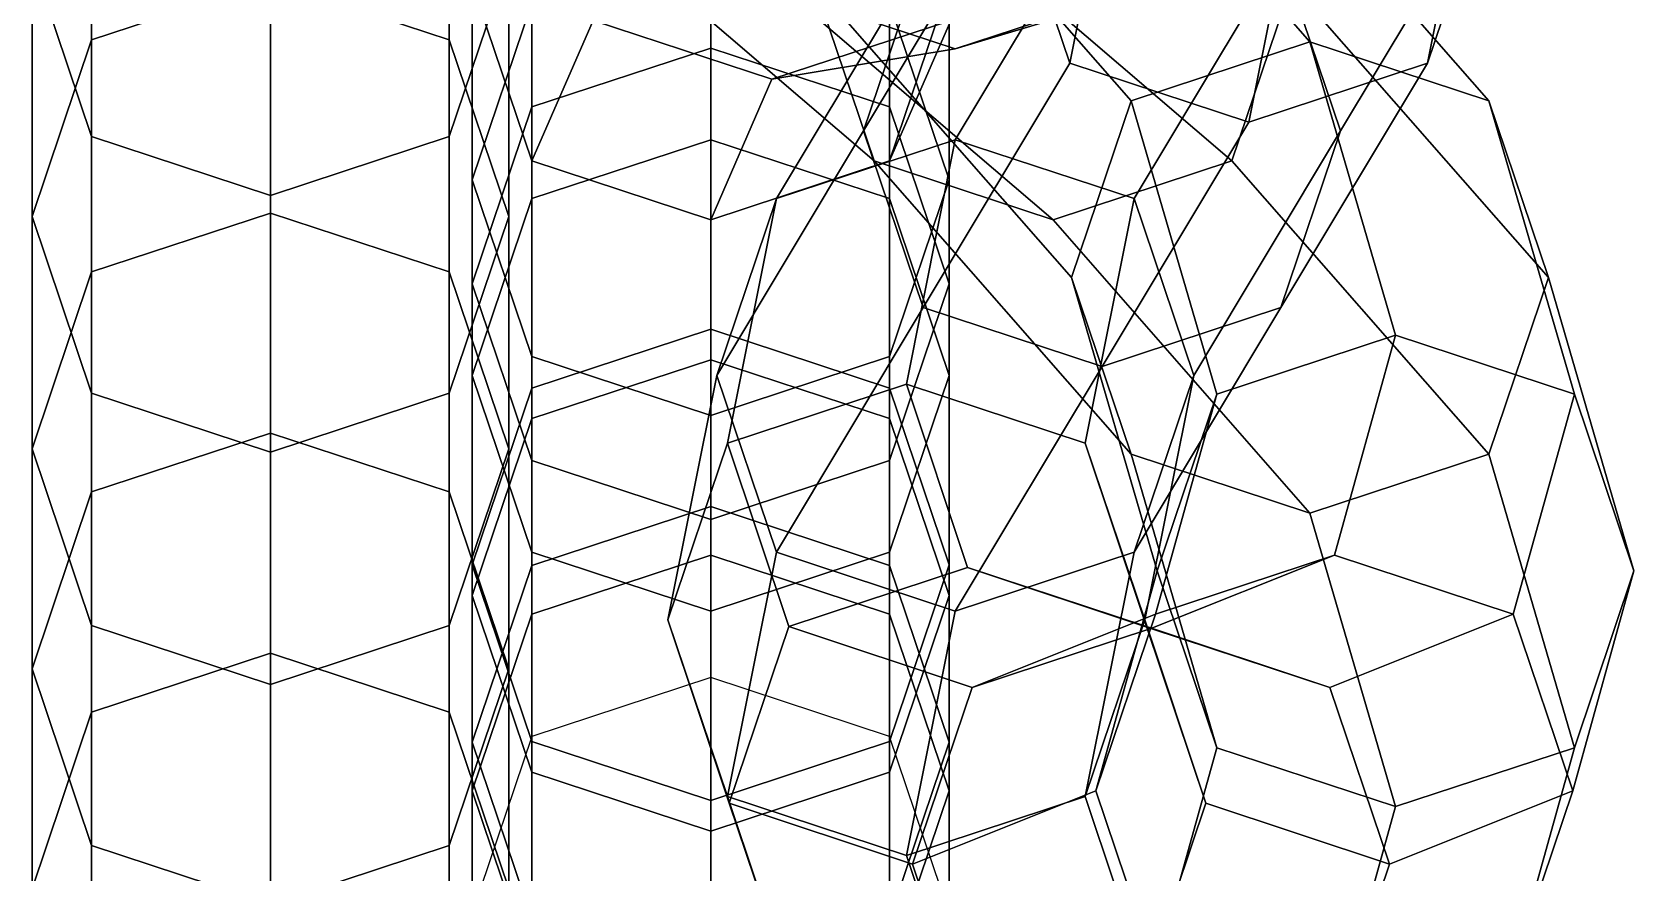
# Model space of a CAD drawing. Extents: x -10441 to 5934, y -24771 to 6860.
# Drawn here: x -10441 to 5934, y -14139 to -5539 of the extents above; entities that cross this region are included whole.
import ezdxf

# ---------------------------------------------------------------- set-up
doc = ezdxf.new("R2010")
doc.units = 0

msp = doc.modelspace()

# ---------------------------------------------------------------- linework, layer by layer
for points in [[(168.081543, -5857.40332, -74875), (-441.292969, -4050, -74875), (58.707031, -1550, -70500), (668.081543, -3357.40332, -70500)], [(168.081543, -5857.40332, 66375), (668.081543, -3357.40332, 62000), (58.707031, -1550, 62000), (-441.292969, -4050, 66375)], [(3824.328613, -5857.40332, -74875), (4324.328613, -3357.40332, -70500), (4933.703125, -1550, -70500), (4433.703125, -4050, -74875)], [(3824.328613, -5857.40332, 66375), (4433.703125, -4050, 66375), (4933.703125, -1550, 62000), (4324.328613, -3357.40332, 62000)], [(-1941.292969, -6550, -79000), (-1331.918457, -4742.59668, -79000), (168.081543, -2242.59668, -74875), (-441.292969, -4050, -74875)], [(-1941.292969, -6550, 70500), (-441.292969, -4050, 66375), (168.081543, -2242.59668, 66375), (-1331.918457, -4742.59668, 70500)], [(2933.703125, -6550, -79000), (4433.703125, -4050, -74875), (3824.328613, -2242.59668, -74875), (2324.328613, -4742.59668, -79000)], [(2933.703125, -6550, 70500), (2324.328613, -4742.59668, 70500), (3824.328613, -2242.59668, 66375), (4433.703125, -4050, 66375)], [(-9831.917969, -5617.59668, -301800), (-8003.794922, -5015.128906, -301800), (-8003.794922, -2390.128906, -297050), (-9831.917969, -2992.59668, -297050)], [(-6175.671387, -5617.59668, -301800), (-6175.671387, -2992.59668, -297050), (-8003.794922, -2390.128906, -297050), (-8003.794922, -5015.128906, -301800)], [(-9831.917969, -6607.40332, -297050), (-10441.292969, -4800, -297050), (-10441.292969, -2737.5, -292175), (-9831.917969, -4544.90332, -292175)], [(-6175.671387, -6607.40332, -297050), (-6175.671387, -4544.90332, -292175), (-5566.296875, -2737.5, -292175), (-5566.296875, -4800, -297050)], [(-3503.794922, -5702.628906, -163812.5), (-3503.794922, -2640.128906, -158500), (-5331.918457, -3242.59668, -158500), (-5331.918457, -6305.09668, -163812.5)], [(-3503.794922, -5702.628906, 155312.5), (-5331.918457, -6305.09668, 155312.5), (-5331.918457, -3242.59668, 150000), (-3503.794922, -2640.128906, 150000)], [(-3503.794922, -5702.628906, -163812.5), (-1675.671387, -6305.09668, -163812.5), (-1675.671387, -3242.59668, -158500), (-3503.794922, -2640.128906, -158500)], [(-3503.794922, -5702.628906, 155312.5), (-3503.794922, -2640.128906, 150000), (-1675.671387, -3242.59668, 150000), (-1675.671387, -6305.09668, 155312.5)], [(793.081543, -6242.59668, -116000), (-1831.918457, -3242.59668, -122000), (-3.794922, -2640.128906, -122000), (2621.205078, -5640.128906, -116000)], [(793.081543, -6242.59668, 107500), (2621.205078, -5640.128906, 107500), (-3.794922, -2640.128906, 113500), (-1831.918457, -3242.59668, 113500)], [(2621.205078, -5640.128906, -116000), (-3.794922, -2640.128906, -122000), (1824.328613, -3242.59668, -122000), (4449.328613, -6242.59668, -116000)], [(2621.205078, -5640.128906, 107500), (4449.328613, -6242.59668, 107500), (1824.328613, -3242.59668, 113500), (-3.794922, -2640.128906, 113500)], [(-5331.918457, -6857.40332, -158500), (-5941.292969, -5050, -158500), (-5941.292969, -2800, -152875), (-5331.918457, -4607.40332, -152875)], [(-5331.918457, -6857.40332, 150000), (-5331.918457, -4607.40332, 144375), (-5941.292969, -2800, 144375), (-5941.292969, -5050, 150000)], [(-1831.918457, -6857.40332, -122000), (-4456.918457, -4607.40332, -128125), (-5066.292969, -2800, -128125), (-2441.292969, -5050, -122000)], [(-1831.918457, -6857.40332, 113500), (-2441.292969, -5050, 113500), (-5066.292969, -2800, 119625), (-4456.918457, -4607.40332, 119625)], [(-1675.671387, -6857.40332, -158500), (-1675.671387, -4607.40332, -152875), (-1066.296875, -2800, -152875), (-1066.296875, -5050, -158500)], [(-1675.671387, -6857.40332, 150000), (-1066.296875, -5050, 150000), (-1066.296875, -2800, 144375), (-1675.671387, -4607.40332, 144375)], [(1824.328613, -6857.40332, -122000), (2433.703125, -5050, -122000), (-191.296875, -2800, -128125), (-800.671387, -4607.40332, -128125)], [(1824.328613, -6857.40332, 113500), (-800.671387, -4607.40332, 119625), (-191.296875, -2800, 119625), (2433.703125, -5050, 113500)], [(-10441.292969, -7425, -301800), (-9831.917969, -5617.59668, -301800), (-9831.917969, -2992.59668, -297050), (-10441.292969, -4800, -297050)], [(-5566.296875, -7425, -301800), (-5566.296875, -4800, -297050), (-6175.671387, -2992.59668, -297050), (-6175.671387, -5617.59668, -301800)], [(-5941.292969, -8112.5, -163812.5), (-5331.918457, -6305.09668, -163812.5), (-5331.918457, -3242.59668, -158500), (-5941.292969, -5050, -158500)], [(-5941.292969, -7050, -192625), (-5941.292969, -5050, -198250), (-5331.918457, -3242.59668, -198250), (-5331.918457, -5242.59668, -192625)], [(-5941.292969, -8112.5, 155312.5), (-5941.292969, -5050, 150000), (-5331.918457, -3242.59668, 150000), (-5331.918457, -6305.09668, 155312.5)], [(183.707031, -8050, -116000), (-2441.292969, -5050, -122000), (-1831.918457, -3242.59668, -122000), (793.081543, -6242.59668, -116000)], [(183.707031, -8050, 107500), (793.081543, -6242.59668, 107500), (-1831.918457, -3242.59668, 113500), (-2441.292969, -5050, 113500)], [(-1066.296875, -8112.5, -163812.5), (-1066.296875, -5050, -158500), (-1675.671387, -3242.59668, -158500), (-1675.671387, -6305.09668, -163812.5)], [(-1066.296875, -7050, -192625), (-1675.671387, -5242.59668, -192625), (-1675.671387, -3242.59668, -198250), (-1066.296875, -5050, -198250)], [(-1066.296875, -8112.5, 155312.5), (-1675.671387, -6305.09668, 155312.5), (-1675.671387, -3242.59668, 150000), (-1066.296875, -5050, 150000)], [(5058.703125, -8050, -116000), (4449.328613, -6242.59668, -116000), (1824.328613, -3242.59668, -122000), (2433.703125, -5050, -122000)], [(5058.703125, -8050, 107500), (2433.703125, -5050, 113500), (1824.328613, -3242.59668, 113500), (4449.328613, -6242.59668, 107500)], [(1996.205078, -6459.871094, -74875), (168.081543, -5857.40332, -74875), (668.081543, -3357.40332, -70500), (2496.205078, -3959.871094, -70500)], [(168.081543, -5857.40332, 66375), (1996.205078, -6459.871094, 66375), (2496.205078, -3959.871094, 62000), (668.081543, -3357.40332, 62000)], [(1996.205078, -6459.871094, -74875), (2496.205078, -3959.871094, -70500), (4324.328613, -3357.40332, -70500), (3824.328613, -5857.40332, -74875)], [(3824.328613, -5857.40332, 66375), (4324.328613, -3357.40332, 62000), (2496.205078, -3959.871094, 62000), (1996.205078, -6459.871094, 66375)], [(-5331.918457, -6857.40332, -198250), (-4706.918457, -5419.90332, -204125), (-5316.292969, -3612.5, -204125), (-5941.292969, -5050, -198250)], [(-1675.671387, -6857.40332, -198250), (-1066.296875, -5050, -198250), (-441.296875, -3612.5, -204125), (-1050.671387, -5419.90332, -204125)], [(-1331.918457, -8357.40332, -79000), (-1941.292969, -6550, -79000), (-441.292969, -4050, -74875), (168.081543, -5857.40332, -74875)], [(-1331.918457, -8357.40332, 70500), (168.081543, -5857.40332, 66375), (-441.292969, -4050, 66375), (-1941.292969, -6550, 70500)], [(2324.328613, -8357.40332, -79000), (3824.328613, -5857.40332, -74875), (4433.703125, -4050, -74875), (2933.703125, -6550, -79000)], [(2324.328613, -8357.40332, 70500), (2933.703125, -6550, 70500), (4433.703125, -4050, 66375), (3824.328613, -5857.40332, 66375)], [(-1003.794922, -6640.128906, -83000), (496.205078, -4140.128906, -79000), (-1331.918457, -4742.59668, -79000), (-2831.918457, -7242.59668, -83000)], [(-1003.794922, -6640.128906, 74500), (-2831.918457, -7242.59668, 74500), (-1331.918457, -4742.59668, 70500), (496.205078, -4140.128906, 70500)], [(824.328613, -7242.59668, -83000), (2324.328613, -4742.59668, -79000), (496.205078, -4140.128906, -79000), (-1003.794922, -6640.128906, -83000)], [(824.328613, -7242.59668, 74500), (-1003.794922, -6640.128906, 74500), (496.205078, -4140.128906, 70500), (2324.328613, -4742.59668, 70500)], [(-8003.794922, -7209.871094, -297050), (-9831.917969, -6607.40332, -297050), (-9831.917969, -4544.90332, -292175), (-8003.794922, -5147.371094, -292175)], [(-8003.794922, -7209.871094, -297050), (-8003.794922, -5147.371094, -292175), (-6175.671387, -4544.90332, -292175), (-6175.671387, -6607.40332, -297050)], [(-3503.794922, -7459.871094, -158500), (-5331.918457, -6857.40332, -158500), (-5331.918457, -4607.40332, -152875), (-3503.794922, -5209.871094, -152875)], [(-3503.794922, -7459.871094, 150000), (-3503.794922, -5209.871094, 144375), (-5331.918457, -4607.40332, 144375), (-5331.918457, -6857.40332, 150000)], [(-5331.918457, -7242.59668, -187250), (-5331.918457, -5242.59668, -192625), (-3503.794922, -4640.128906, -192625), (-3503.794922, -6640.128906, -187250)], [(-3.794922, -7459.871094, -122000), (-2628.794922, -5209.871094, -128125), (-4456.918457, -4607.40332, -128125), (-1831.918457, -6857.40332, -122000)], [(-3.794922, -7459.871094, 113500), (-1831.918457, -6857.40332, 113500), (-4456.918457, -4607.40332, 119625), (-2628.794922, -5209.871094, 119625)], [(-3503.794922, -7459.871094, -158500), (-3503.794922, -5209.871094, -152875), (-1675.671387, -4607.40332, -152875), (-1675.671387, -6857.40332, -158500)], [(-3503.794922, -7459.871094, 150000), (-1675.671387, -6857.40332, 150000), (-1675.671387, -4607.40332, 144375), (-3503.794922, -5209.871094, 144375)], [(-1675.671387, -7242.59668, -187250), (-3503.794922, -6640.128906, -187250), (-3503.794922, -4640.128906, -192625), (-1675.671387, -5242.59668, -192625)], [(-3441.292969, -9050, -83000), (-2831.918457, -7242.59668, -83000), (-1331.918457, -4742.59668, -79000), (-1941.292969, -6550, -79000)], [(-3441.292969, -9050, 74500), (-1941.292969, -6550, 70500), (-1331.918457, -4742.59668, 70500), (-2831.918457, -7242.59668, 74500)], [(-1581.918457, -4732.40332, -216250), (-2831.918457, -5107.40332, -210250), (-1003.794922, -5709.871094, -210250), (246.205078, -5334.871094, -216250)], [(-3.794922, -7459.871094, -122000), (1824.328613, -6857.40332, -122000), (-800.671387, -4607.40332, -128125), (-2628.794922, -5209.871094, -128125)], [(-3.794922, -7459.871094, 113500), (-2628.794922, -5209.871094, 119625), (-800.671387, -4607.40332, 119625), (1824.328613, -6857.40332, 113500)], [(2074.328613, -4732.40332, -216250), (246.205078, -5334.871094, -216250), (-1003.794922, -5709.871094, -210250), (824.328613, -5107.40332, -210250)], [(1433.703125, -9050, -83000), (2933.703125, -6550, -79000), (2324.328613, -4742.59668, -79000), (824.328613, -7242.59668, -83000)], [(1433.703125, -9050, 74500), (824.328613, -7242.59668, 74500), (2324.328613, -4742.59668, 70500), (2933.703125, -6550, 70500)], [(-9831.917969, -9232.40332, -301800), (-10441.292969, -7425, -301800), (-10441.292969, -4800, -297050), (-9831.917969, -6607.40332, -297050)], [(-6175.671387, -9232.40332, -301800), (-6175.671387, -6607.40332, -297050), (-5566.296875, -4800, -297050), (-5566.296875, -7425, -301800)], [(-9831.917969, -7992.59668, -306550), (-8003.794922, -7390.128906, -306550), (-8003.794922, -5015.128906, -301800), (-9831.917969, -5617.59668, -301800)], [(-6175.671387, -7992.59668, -306550), (-6175.671387, -5617.59668, -301800), (-8003.794922, -5015.128906, -301800), (-8003.794922, -7390.128906, -306550)], [(-5331.918457, -9919.90332, -163812.5), (-5941.292969, -8112.5, -163812.5), (-5941.292969, -5050, -158500), (-5331.918457, -6857.40332, -158500)], [(-5331.918457, -8857.40332, -192625), (-5331.918457, -6857.40332, -198250), (-5941.292969, -5050, -198250), (-5941.292969, -7050, -192625)], [(-5331.918457, -9919.90332, 155312.5), (-5331.918457, -6857.40332, 150000), (-5941.292969, -5050, 150000), (-5941.292969, -8112.5, 155312.5)], [(793.081543, -9857.40332, -116000), (-1831.918457, -6857.40332, -122000), (-2441.292969, -5050, -122000), (183.707031, -8050, -116000)], [(793.081543, -9857.40332, 107500), (183.707031, -8050, 107500), (-2441.292969, -5050, 113500), (-1831.918457, -6857.40332, 113500)], [(-1675.671387, -9919.90332, -163812.5), (-1675.671387, -6857.40332, -158500), (-1066.296875, -5050, -158500), (-1066.296875, -8112.5, -163812.5)], [(-1675.671387, -8857.40332, -192625), (-1066.296875, -7050, -192625), (-1066.296875, -5050, -198250), (-1675.671387, -6857.40332, -198250)], [(-1675.671387, -9919.90332, 155312.5), (-1066.296875, -8112.5, 155312.5), (-1066.296875, -5050, 150000), (-1675.671387, -6857.40332, 150000)], [(4449.328613, -9857.40332, -116000), (5058.703125, -8050, -116000), (2433.703125, -5050, -122000), (1824.328613, -6857.40332, -122000)], [(4449.328613, -9857.40332, 107500), (1824.328613, -6857.40332, 113500), (2433.703125, -5050, 113500), (5058.703125, -8050, 107500)], [(-2878.794922, -6022.371094, -204125), (-1003.794922, -5709.871094, -210250), (-2831.918457, -5107.40332, -210250), (-4706.918457, -5419.90332, -204125)], [(-2878.794922, -6022.371094, -204125), (-1050.671387, -5419.90332, -204125), (824.328613, -5107.40332, -210250), (-1003.794922, -5709.871094, -210250)], [(-5941.292969, -9050, -187250), (-5941.292969, -7050, -192625), (-5331.918457, -5242.59668, -192625), (-5331.918457, -7242.59668, -187250)], [(-1066.296875, -9050, -187250), (-1675.671387, -7242.59668, -187250), (-1675.671387, -5242.59668, -192625), (-1066.296875, -7050, -192625)], [(-3503.794922, -7459.871094, -198250), (-2878.794922, -6022.371094, -204125), (-4706.918457, -5419.90332, -204125), (-5331.918457, -6857.40332, -198250)], [(-3503.794922, -7459.871094, -198250), (-1675.671387, -6857.40332, -198250), (-1050.671387, -5419.90332, -204125), (-2878.794922, -6022.371094, -204125)], [(-10441.292969, -9800, -306550), (-9831.917969, -7992.59668, -306550), (-9831.917969, -5617.59668, -301800), (-10441.292969, -7425, -301800)], [(-5566.296875, -9800, -306550), (-5566.296875, -7425, -301800), (-6175.671387, -5617.59668, -301800), (-6175.671387, -7992.59668, -306550)], [(-5331.918457, -9492.59668, -168750), (-3503.794922, -8890.128906, -168750), (-3503.794922, -5702.628906, -163812.5), (-5331.918457, -6305.09668, -163812.5)], [(-5331.918457, -9492.59668, 160250), (-5331.918457, -6305.09668, 155312.5), (-3503.794922, -5702.628906, 155312.5), (-3503.794922, -8890.128906, 160250)], [(-1675.671387, -9492.59668, -168750), (-1675.671387, -6305.09668, -163812.5), (-3503.794922, -5702.628906, -163812.5), (-3503.794922, -8890.128906, -168750)], [(-1675.671387, -9492.59668, 160250), (-3503.794922, -8890.128906, 160250), (-3503.794922, -5702.628906, 155312.5), (-1675.671387, -6305.09668, 155312.5)], [(1668.081543, -9242.59668, -110000), (793.081543, -6242.59668, -116000), (2621.205078, -5640.128906, -116000), (3496.205078, -8640.128906, -110000)], [(1668.081543, -9242.59668, 101500), (3496.205078, -8640.128906, 101500), (2621.205078, -5640.128906, 107500), (793.081543, -6242.59668, 107500)], [(5324.328613, -9242.59668, -110000), (3496.205078, -8640.128906, -110000), (2621.205078, -5640.128906, -116000), (4449.328613, -6242.59668, -116000)], [(5324.328613, -9242.59668, 101500), (4449.328613, -6242.59668, 107500), (2621.205078, -5640.128906, 107500), (3496.205078, -8640.128906, 101500)], [(496.205078, -8959.871094, -79000), (-1331.918457, -8357.40332, -79000), (168.081543, -5857.40332, -74875), (1996.205078, -6459.871094, -74875)], [(496.205078, -8959.871094, 70500), (1996.205078, -6459.871094, 66375), (168.081543, -5857.40332, 66375), (-1331.918457, -8357.40332, 70500)], [(496.205078, -8959.871094, -79000), (1996.205078, -6459.871094, -74875), (3824.328613, -5857.40332, -74875), (2324.328613, -8357.40332, -79000)], [(496.205078, -8959.871094, 70500), (2324.328613, -8357.40332, 70500), (3824.328613, -5857.40332, 66375), (1996.205078, -6459.871094, 66375)], [(-5941.292969, -11300, -168750), (-5331.918457, -9492.59668, -168750), (-5331.918457, -6305.09668, -163812.5), (-5941.292969, -8112.5, -163812.5)], [(-5941.292969, -11300, 160250), (-5941.292969, -8112.5, 155312.5), (-5331.918457, -6305.09668, 155312.5), (-5331.918457, -9492.59668, 160250)], [(-1066.296875, -11300, -168750), (-1066.296875, -8112.5, -163812.5), (-1675.671387, -6305.09668, -163812.5), (-1675.671387, -9492.59668, -168750)], [(-1066.296875, -11300, 160250), (-1675.671387, -9492.59668, 160250), (-1675.671387, -6305.09668, 155312.5), (-1066.296875, -8112.5, 155312.5)], [(1058.707031, -11050, -110000), (183.707031, -8050, -116000), (793.081543, -6242.59668, -116000), (1668.081543, -9242.59668, -110000)], [(1058.707031, -11050, 101500), (1668.081543, -9242.59668, 101500), (793.081543, -6242.59668, 107500), (183.707031, -8050, 107500)], [(5933.703125, -11050, -110000), (5324.328613, -9242.59668, -110000), (4449.328613, -6242.59668, -116000), (5058.703125, -8050, -116000)], [(5933.703125, -11050, 101500), (5058.703125, -8050, 107500), (4449.328613, -6242.59668, 107500), (5324.328613, -9242.59668, 101500)], [(-9831.917969, -9232.40332, -301800), (-9831.917969, -6607.40332, -297050), (-8003.794922, -7209.871094, -297050), (-8003.794922, -9834.871094, -301800)], [(-6175.671387, -9232.40332, -301800), (-8003.794922, -9834.871094, -301800), (-8003.794922, -7209.871094, -297050), (-6175.671387, -6607.40332, -297050)], [(-5331.918457, -9180.09668, -182250), (-5331.918457, -7242.59668, -187250), (-3503.794922, -6640.128906, -187250), (-3503.794922, -8577.628906, -182250)], [(-1675.671387, -9180.09668, -182250), (-3503.794922, -8577.628906, -182250), (-3503.794922, -6640.128906, -187250), (-1675.671387, -7242.59668, -187250)], [(-2831.918457, -10857.40332, -83000), (-3441.292969, -9050, -83000), (-1941.292969, -6550, -79000), (-1331.918457, -8357.40332, -79000)], [(-2831.918457, -10857.40332, 74500), (-1331.918457, -8357.40332, 70500), (-1941.292969, -6550, 70500), (-3441.292969, -9050, 74500)], [(-3331.918457, -9742.59668, -87000), (-1503.794922, -9140.128906, -87000), (-1003.794922, -6640.128906, -83000), (-2831.918457, -7242.59668, -83000)], [(-3331.918457, -9742.59668, 78500), (-2831.918457, -7242.59668, 74500), (-1003.794922, -6640.128906, 74500), (-1503.794922, -9140.128906, 78500)], [(324.328613, -9742.59668, -87000), (824.328613, -7242.59668, -83000), (-1003.794922, -6640.128906, -83000), (-1503.794922, -9140.128906, -87000)], [(324.328613, -9742.59668, 78500), (-1503.794922, -9140.128906, 78500), (-1003.794922, -6640.128906, 74500), (824.328613, -7242.59668, 74500)], [(824.328613, -10857.40332, -83000), (2324.328613, -8357.40332, -79000), (2933.703125, -6550, -79000), (1433.703125, -9050, -83000)], [(824.328613, -10857.40332, 74500), (1433.703125, -9050, 74500), (2933.703125, -6550, 70500), (2324.328613, -8357.40332, 70500)], [(-3503.794922, -10522.371094, -163812.5), (-5331.918457, -9919.90332, -163812.5), (-5331.918457, -6857.40332, -158500), (-3503.794922, -7459.871094, -158500)], [(-5331.918457, -8857.40332, -192625), (-3503.794922, -9459.871094, -192625), (-3503.794922, -7459.871094, -198250), (-5331.918457, -6857.40332, -198250)], [(-3503.794922, -10522.371094, 155312.5), (-3503.794922, -7459.871094, 150000), (-5331.918457, -6857.40332, 150000), (-5331.918457, -9919.90332, 155312.5)], [(-3503.794922, -10522.371094, -163812.5), (-3503.794922, -7459.871094, -158500), (-1675.671387, -6857.40332, -158500), (-1675.671387, -9919.90332, -163812.5)], [(-1675.671387, -8857.40332, -192625), (-1675.671387, -6857.40332, -198250), (-3503.794922, -7459.871094, -198250), (-3503.794922, -9459.871094, -192625)], [(-3503.794922, -10522.371094, 155312.5), (-1675.671387, -9919.90332, 155312.5), (-1675.671387, -6857.40332, 150000), (-3503.794922, -7459.871094, 150000)], [(793.081543, -9857.40332, -116000), (2621.205078, -10459.871094, -116000), (-3.794922, -7459.871094, -122000), (-1831.918457, -6857.40332, -122000)], [(793.081543, -9857.40332, 107500), (-1831.918457, -6857.40332, 113500), (-3.794922, -7459.871094, 113500), (2621.205078, -10459.871094, 107500)], [(2621.205078, -10459.871094, -116000), (4449.328613, -9857.40332, -116000), (1824.328613, -6857.40332, -122000), (-3.794922, -7459.871094, -122000)], [(2621.205078, -10459.871094, 107500), (-3.794922, -7459.871094, 113500), (1824.328613, -6857.40332, 113500), (4449.328613, -9857.40332, 107500)], [(-5331.918457, -10857.40332, -187250), (-5331.918457, -8857.40332, -192625), (-5941.292969, -7050, -192625), (-5941.292969, -9050, -187250)], [(-1675.671387, -10857.40332, -187250), (-1066.296875, -9050, -187250), (-1066.296875, -7050, -192625), (-1675.671387, -8857.40332, -192625)], [(-5941.292969, -10987.5, -182250), (-5941.292969, -9050, -187250), (-5331.918457, -7242.59668, -187250), (-5331.918457, -9180.09668, -182250)], [(-3941.292969, -11550, -87000), (-3331.918457, -9742.59668, -87000), (-2831.918457, -7242.59668, -83000), (-3441.292969, -9050, -83000)], [(-3941.292969, -11550, 78500), (-3441.292969, -9050, 74500), (-2831.918457, -7242.59668, 74500), (-3331.918457, -9742.59668, 78500)], [(-1066.296875, -10987.5, -182250), (-1675.671387, -9180.09668, -182250), (-1675.671387, -7242.59668, -187250), (-1066.296875, -9050, -187250)], [(933.703125, -11550, -87000), (1433.703125, -9050, -83000), (824.328613, -7242.59668, -83000), (324.328613, -9742.59668, -87000)], [(933.703125, -11550, 78500), (324.328613, -9742.59668, 78500), (824.328613, -7242.59668, 74500), (1433.703125, -9050, 74500)], [(-9831.917969, -11607.40332, -306550), (-10441.292969, -9800, -306550), (-10441.292969, -7425, -301800), (-9831.917969, -9232.40332, -301800)], [(-9831.917969, -10242.59668, -311487.5), (-8003.794922, -9640.128906, -311487.5), (-8003.794922, -7390.128906, -306550), (-9831.917969, -7992.59668, -306550)], [(-6175.671387, -10242.59668, -311487.5), (-6175.671387, -7992.59668, -306550), (-8003.794922, -7390.128906, -306550), (-8003.794922, -9640.128906, -311487.5)], [(-6175.671387, -11607.40332, -306550), (-6175.671387, -9232.40332, -301800), (-5566.296875, -7425, -301800), (-5566.296875, -9800, -306550)], [(-10441.292969, -12050, -311487.5), (-9831.917969, -10242.59668, -311487.5), (-9831.917969, -7992.59668, -306550), (-10441.292969, -9800, -306550)], [(-5566.296875, -12050, -311487.5), (-5566.296875, -9800, -306550), (-6175.671387, -7992.59668, -306550), (-6175.671387, -10242.59668, -311487.5)], [(-5331.918457, -13107.40332, -168750), (-5941.292969, -11300, -168750), (-5941.292969, -8112.5, -163812.5), (-5331.918457, -9919.90332, -163812.5)], [(-5331.918457, -13107.40332, 160250), (-5331.918457, -9919.90332, 155312.5), (-5941.292969, -8112.5, 155312.5), (-5941.292969, -11300, 160250)], [(-1675.671387, -13107.40332, -168750), (-1675.671387, -9919.90332, -163812.5), (-1066.296875, -8112.5, -163812.5), (-1066.296875, -11300, -168750)], [(-1675.671387, -13107.40332, 160250), (-1066.296875, -11300, 160250), (-1066.296875, -8112.5, 155312.5), (-1675.671387, -9919.90332, 155312.5)], [(1668.081543, -12857.40332, -110000), (793.081543, -9857.40332, -116000), (183.707031, -8050, -116000), (1058.707031, -11050, -110000)], [(1668.081543, -12857.40332, 101500), (1058.707031, -11050, 101500), (183.707031, -8050, 107500), (793.081543, -9857.40332, 107500)], [(5324.328613, -12857.40332, -110000), (5933.703125, -11050, -110000), (5058.703125, -8050, -116000), (4449.328613, -9857.40332, -116000)], [(5324.328613, -12857.40332, 101500), (4449.328613, -9857.40332, 107500), (5058.703125, -8050, 107500), (5933.703125, -11050, 101500)], [(-1003.794922, -11459.871094, -83000), (-2831.918457, -10857.40332, -83000), (-1331.918457, -8357.40332, -79000), (496.205078, -8959.871094, -79000)], [(-1003.794922, -11459.871094, 74500), (496.205078, -8959.871094, 70500), (-1331.918457, -8357.40332, 70500), (-2831.918457, -10857.40332, 74500)], [(824.328613, -10857.40332, -83000), (-1003.794922, -11459.871094, -83000), (496.205078, -8959.871094, -79000), (2324.328613, -8357.40332, -79000)], [(824.328613, -10857.40332, 74500), (2324.328613, -8357.40332, 70500), (496.205078, -8959.871094, 70500), (-1003.794922, -11459.871094, 74500)], [(-5331.918457, -10992.59668, -177750), (-5331.918457, -9180.09668, -182250), (-3503.794922, -8577.628906, -182250), (-3503.794922, -10390.128906, -177750)], [(-1675.671387, -10992.59668, -177750), (-3503.794922, -10390.128906, -177750), (-3503.794922, -8577.628906, -182250), (-1675.671387, -9180.09668, -182250)], [(1043.081543, -11492.59668, -103875), (1668.081543, -9242.59668, -110000), (3496.205078, -8640.128906, -110000), (2871.205078, -10890.128906, -103875)], [(1043.081543, -11492.59668, 95375), (2871.205078, -10890.128906, 95375), (3496.205078, -8640.128906, 101500), (1668.081543, -9242.59668, 101500)], [(4699.328613, -11492.59668, -103875), (2871.205078, -10890.128906, -103875), (3496.205078, -8640.128906, -110000), (5324.328613, -9242.59668, -110000)], [(4699.328613, -11492.59668, 95375), (5324.328613, -9242.59668, 101500), (3496.205078, -8640.128906, 101500), (2871.205078, -10890.128906, 95375)], [(-3503.794922, -11459.871094, -187250), (-3503.794922, -9459.871094, -192625), (-5331.918457, -8857.40332, -192625), (-5331.918457, -10857.40332, -187250)], [(-5331.918457, -11492.59668, -173375), (-3503.794922, -10890.128906, -173375), (-3503.794922, -8890.128906, -168750), (-5331.918457, -9492.59668, -168750)], [(-3503.794922, -12140.128906, 165000), (-5331.918457, -12742.597656, 165000), (-5331.918457, -9492.59668, 160250), (-3503.794922, -8890.128906, 160250)], [(-3503.794922, -11459.871094, -187250), (-1675.671387, -10857.40332, -187250), (-1675.671387, -8857.40332, -192625), (-3503.794922, -9459.871094, -192625)], [(-1675.671387, -11492.59668, -173375), (-1675.671387, -9492.59668, -168750), (-3503.794922, -8890.128906, -168750), (-3503.794922, -10890.128906, -173375)], [(-1675.671387, -12742.595703, 165000), (-3503.794922, -12140.128906, 165000), (-3503.794922, -8890.128906, 160250), (-1675.671387, -9492.59668, 160250)], [(-5331.918457, -12794.90332, -182250), (-5331.918457, -10857.40332, -187250), (-5941.292969, -9050, -187250), (-5941.292969, -10987.5, -182250)], [(-3331.918457, -13357.40332, -87000), (-3941.292969, -11550, -87000), (-3441.292969, -9050, -83000), (-2831.918457, -10857.40332, -83000)], [(-3331.918457, -13357.40332, 78500), (-2831.918457, -10857.40332, 74500), (-3441.292969, -9050, 74500), (-3941.292969, -11550, 78500)], [(-2706.918457, -11617.59668, -91625), (-878.794922, -11015.128906, -91625), (-1503.794922, -9140.128906, -87000), (-3331.918457, -9742.59668, -87000)], [(-2706.918457, -11617.59668, 83125), (-3331.918457, -9742.59668, 78500), (-1503.794922, -9140.128906, 78500), (-878.794922, -11015.128906, 83125)], [(-1675.671387, -12794.90332, -182250), (-1066.296875, -10987.5, -182250), (-1066.296875, -9050, -187250), (-1675.671387, -10857.40332, -187250)], [(949.328613, -11617.59668, -91625), (324.328613, -9742.59668, -87000), (-1503.794922, -9140.128906, -87000), (-878.794922, -11015.128906, -91625)], [(949.328613, -11617.59668, 83125), (-878.794922, -11015.128906, 83125), (-1503.794922, -9140.128906, 78500), (324.328613, -9742.59668, 78500)], [(324.328613, -13357.40332, -87000), (824.328613, -10857.40332, -83000), (1433.703125, -9050, -83000), (933.703125, -11550, -87000)], [(324.328613, -13357.40332, 78500), (933.703125, -11550, 78500), (1433.703125, -9050, 74500), (824.328613, -10857.40332, 74500)], [(-8003.794922, -12209.871094, -306550), (-9831.917969, -11607.40332, -306550), (-9831.917969, -9232.40332, -301800), (-8003.794922, -9834.871094, -301800)], [(-8003.794922, -12209.871094, -306550), (-8003.794922, -9834.871094, -301800), (-6175.671387, -9232.40332, -301800), (-6175.671387, -11607.40332, -306550)], [(-5941.292969, -12800, -177750), (-5941.292969, -10987.5, -182250), (-5331.918457, -9180.09668, -182250), (-5331.918457, -10992.59668, -177750)], [(-1066.296875, -12800, -177750), (-1675.671387, -10992.59668, -177750), (-1675.671387, -9180.09668, -182250), (-1066.296875, -10987.5, -182250)], [(433.707031, -13300, -103875), (1058.707031, -11050, -110000), (1668.081543, -9242.59668, -110000), (1043.081543, -11492.59668, -103875)], [(433.707031, -13300, 95375), (1043.081543, -11492.59668, 95375), (1668.081543, -9242.59668, 101500), (1058.707031, -11050, 101500)], [(5308.703125, -13300, -103875), (4699.328613, -11492.59668, -103875), (5324.328613, -9242.59668, -110000), (5933.703125, -11050, -110000)], [(5308.703125, -13300, 95375), (5933.703125, -11050, 101500), (5324.328613, -9242.59668, 101500), (4699.328613, -11492.59668, 95375)], [(-5941.292969, -13300, -173375), (-5331.918457, -11492.59668, -173375), (-5331.918457, -9492.59668, -168750), (-5941.292969, -11300, -168750)], [(-5941.292969, -14550, 165000), (-5941.292969, -11300, 160250), (-5331.918457, -9492.59668, 160250), (-5331.918457, -12742.597656, 165000)], [(-1066.296875, -13300, -173375), (-1066.296875, -11300, -168750), (-1675.671387, -9492.59668, -168750), (-1675.671387, -11492.59668, -173375)], [(-1066.296875, -14550, 165000), (-1675.671387, -12742.595703, 165000), (-1675.671387, -9492.59668, 160250), (-1066.296875, -11300, 160250)], [(-9831.917969, -12492.59668, -316800), (-8003.794922, -11890.128906, -316800), (-8003.794922, -9640.128906, -311487.5), (-9831.917969, -10242.59668, -311487.5)], [(-6175.671387, -12492.59668, -316800), (-6175.671387, -10242.59668, -311487.5), (-8003.794922, -9640.128906, -311487.5), (-8003.794922, -11890.128906, -316800)], [(-9831.917969, -13857.40332, -311487.5), (-10441.292969, -12050, -311487.5), (-10441.292969, -9800, -306550), (-9831.917969, -11607.40332, -306550)], [(-6175.671387, -13857.40332, -311487.5), (-6175.671387, -11607.40332, -306550), (-5566.296875, -9800, -306550), (-5566.296875, -12050, -311487.5)], [(-3316.292969, -13425, -91625), (-2706.918457, -11617.59668, -91625), (-3331.918457, -9742.59668, -87000), (-3941.292969, -11550, -87000)], [(-3316.292969, -13425, 83125), (-3941.292969, -11550, 78500), (-3331.918457, -9742.59668, 78500), (-2706.918457, -11617.59668, 83125)], [(1558.703125, -13425, -91625), (933.703125, -11550, -87000), (324.328613, -9742.59668, -87000), (949.328613, -11617.59668, -91625)], [(1558.703125, -13425, 83125), (949.328613, -11617.59668, 83125), (324.328613, -9742.59668, 78500), (933.703125, -11550, 78500)], [(-3503.794922, -13709.871094, -168750), (-5331.918457, -13107.40332, -168750), (-5331.918457, -9919.90332, -163812.5), (-3503.794922, -10522.371094, -163812.5)], [(-3503.794922, -13709.871094, 160250), (-3503.794922, -10522.371094, 155312.5), (-5331.918457, -9919.90332, 155312.5), (-5331.918457, -13107.40332, 160250)], [(-3503.794922, -13709.871094, -168750), (-3503.794922, -10522.371094, -163812.5), (-1675.671387, -9919.90332, -163812.5), (-1675.671387, -13107.40332, -168750)], [(-3503.794922, -13709.871094, 160250), (-1675.671387, -13107.40332, 160250), (-1675.671387, -9919.90332, 155312.5), (-3503.794922, -10522.371094, 155312.5)], [(3496.205078, -13459.871094, -110000), (2621.205078, -10459.871094, -116000), (793.081543, -9857.40332, -116000), (1668.081543, -12857.40332, -110000)], [(3496.205078, -13459.871094, 101500), (1668.081543, -12857.40332, 101500), (793.081543, -9857.40332, 107500), (2621.205078, -10459.871094, 107500)], [(3496.205078, -13459.871094, -110000), (5324.328613, -12857.40332, -110000), (4449.328613, -9857.40332, -116000), (2621.205078, -10459.871094, -116000)], [(3496.205078, -13459.871094, 101500), (2621.205078, -10459.871094, 107500), (4449.328613, -9857.40332, 107500), (5324.328613, -12857.40332, 101500)], [(-10441.292969, -14300, -316800), (-9831.917969, -12492.59668, -316800), (-9831.917969, -10242.59668, -311487.5), (-10441.292969, -12050, -311487.5)], [(-5566.296875, -14300, -316800), (-5566.296875, -12050, -311487.5), (-6175.671387, -10242.59668, -311487.5), (-6175.671387, -12492.59668, -316800)], [(-5331.918457, -11492.59668, -173375), (-5331.918457, -10992.59668, -177750), (-3503.794922, -10390.128906, -177750), (-3503.794922, -10890.128906, -173375)], [(-1675.671387, -11492.59668, -173375), (-3503.794922, -10890.128906, -173375), (-3503.794922, -10390.128906, -177750), (-1675.671387, -10992.59668, -177750)], [(-5331.918457, -12794.90332, -182250), (-3503.794922, -13397.371094, -182250), (-3503.794922, -11459.871094, -187250), (-5331.918457, -10857.40332, -187250)], [(-1675.671387, -12794.90332, -182250), (-1675.671387, -10857.40332, -187250), (-3503.794922, -11459.871094, -187250), (-3503.794922, -13397.371094, -182250)], [(-1503.794922, -13959.871094, -87000), (-3331.918457, -13357.40332, -87000), (-2831.918457, -10857.40332, -83000), (-1003.794922, -11459.871094, -83000)], [(-1503.794922, -13959.871094, 78500), (-1003.794922, -11459.871094, 74500), (-2831.918457, -10857.40332, 74500), (-3331.918457, -13357.40332, 78500)], [(-1503.794922, -13959.871094, -87000), (-1003.794922, -11459.871094, -83000), (824.328613, -10857.40332, -83000), (324.328613, -13357.40332, -87000)], [(-1503.794922, -13959.871094, 78500), (324.328613, -13357.40332, 78500), (824.328613, -10857.40332, 74500), (-1003.794922, -11459.871094, 74500)], [(-831.918457, -12242.59668, -97500), (1043.081543, -11492.59668, -103875), (2871.205078, -10890.128906, -103875), (996.205078, -11640.128906, -97500)], [(-831.918457, -12242.59668, 89000), (996.205078, -11640.128906, 89000), (2871.205078, -10890.128906, 95375), (1043.081543, -11492.59668, 95375)], [(2824.328613, -12242.59668, -97500), (996.205078, -11640.128906, -97500), (2871.205078, -10890.128906, -103875), (4699.328613, -11492.59668, -103875)], [(2824.328613, -12242.59668, 89000), (4699.328613, -11492.59668, 95375), (2871.205078, -10890.128906, 95375), (996.205078, -11640.128906, 89000)], [(-5331.918457, -14607.40332, -177750), (-5331.918457, -12794.90332, -182250), (-5941.292969, -10987.5, -182250), (-5941.292969, -12800, -177750)], [(-5941.292969, -13300, -173375), (-5941.292969, -12800, -177750), (-5331.918457, -10992.59668, -177750), (-5331.918457, -11492.59668, -173375)], [(-831.918457, -12242.59668, -97500), (996.205078, -11640.128906, -97500), (-878.794922, -11015.128906, -91625), (-2706.918457, -11617.59668, -91625)], [(-831.918457, -12242.59668, 89000), (-2706.918457, -11617.59668, 83125), (-878.794922, -11015.128906, 83125), (996.205078, -11640.128906, 89000)], [(-1675.671387, -14607.40332, -177750), (-1066.296875, -12800, -177750), (-1066.296875, -10987.5, -182250), (-1675.671387, -12794.90332, -182250)], [(-1066.296875, -13300, -173375), (-1675.671387, -11492.59668, -173375), (-1675.671387, -10992.59668, -177750), (-1066.296875, -12800, -177750)], [(2824.328613, -12242.59668, -97500), (949.328613, -11617.59668, -91625), (-878.794922, -11015.128906, -91625), (996.205078, -11640.128906, -97500)], [(2824.328613, -12242.59668, 89000), (996.205078, -11640.128906, 89000), (-878.794922, -11015.128906, 83125), (949.328613, -11617.59668, 83125)], [(1043.081543, -15107.40332, -103875), (1668.081543, -12857.40332, -110000), (1058.707031, -11050, -110000), (433.707031, -13300, -103875)], [(1043.081543, -15107.40332, 95375), (433.707031, -13300, 95375), (1058.707031, -11050, 101500), (1668.081543, -12857.40332, 101500)], [(4699.328613, -15107.40332, -103875), (5308.703125, -13300, -103875), (5933.703125, -11050, -110000), (5324.328613, -12857.40332, -110000)], [(4699.328613, -15107.40332, 95375), (5324.328613, -12857.40332, 101500), (5933.703125, -11050, 101500), (5308.703125, -13300, 95375)], [(-5331.918457, -15107.40332, -173375), (-5941.292969, -13300, -173375), (-5941.292969, -11300, -168750), (-5331.918457, -13107.40332, -168750)], [(-5331.918457, -16357.402344, 165000), (-5331.918457, -13107.40332, 160250), (-5941.292969, -11300, 160250), (-5941.292969, -14550, 165000)], [(-1675.671387, -15107.40332, -173375), (-1675.671387, -13107.40332, -168750), (-1066.296875, -11300, -168750), (-1066.296875, -13300, -173375)], [(-1675.671387, -16357.402344, 165000), (-1066.296875, -14550, 165000), (-1066.296875, -11300, 160250), (-1675.671387, -13107.40332, 160250)], [(-9831.917969, -13857.40332, -311487.5), (-9831.917969, -11607.40332, -306550), (-8003.794922, -12209.871094, -306550), (-8003.794922, -14459.871094, -311487.5)], [(-6175.671387, -13857.40332, -311487.5), (-8003.794922, -14459.871094, -311487.5), (-8003.794922, -12209.871094, -306550), (-6175.671387, -11607.40332, -306550)], [(-2706.918457, -15232.40332, -91625), (-3316.292969, -13425, -91625), (-3941.292969, -11550, -87000), (-3331.918457, -13357.40332, -87000)], [(-2706.918457, -15232.40332, 83125), (-3331.918457, -13357.40332, 78500), (-3941.292969, -11550, 78500), (-3316.292969, -13425, 83125)], [(-1441.292969, -14050, -97500), (-831.918457, -12242.59668, -97500), (-2706.918457, -11617.59668, -91625), (-3316.292969, -13425, -91625)], [(-1441.292969, -14050, 89000), (-3316.292969, -13425, 83125), (-2706.918457, -11617.59668, 83125), (-831.918457, -12242.59668, 89000)], [(-1441.292969, -14050, -97500), (433.707031, -13300, -103875), (1043.081543, -11492.59668, -103875), (-831.918457, -12242.59668, -97500)], [(-1441.292969, -14050, 89000), (-831.918457, -12242.59668, 89000), (1043.081543, -11492.59668, 95375), (433.707031, -13300, 95375)], [(949.328613, -15232.40332, -91625), (324.328613, -13357.40332, -87000), (933.703125, -11550, -87000), (1558.703125, -13425, -91625)], [(949.328613, -15232.40332, 83125), (1558.703125, -13425, 83125), (933.703125, -11550, 78500), (324.328613, -13357.40332, 78500)], [(3433.703125, -14050, -97500), (1558.703125, -13425, -91625), (949.328613, -11617.59668, -91625), (2824.328613, -12242.59668, -97500)], [(3433.703125, -14050, 89000), (2824.328613, -12242.59668, 89000), (949.328613, -11617.59668, 83125), (1558.703125, -13425, 83125)], [(3433.703125, -14050, -97500), (2824.328613, -12242.59668, -97500), (4699.328613, -11492.59668, -103875), (5308.703125, -13300, -103875)], [(3433.703125, -14050, 89000), (5308.703125, -13300, 95375), (4699.328613, -11492.59668, 95375), (2824.328613, -12242.59668, 89000)], [(-8003.794922, -14336.807617, -321930.4375), (-8003.794922, -11890.128906, -316800), (-9831.917969, -12492.59668, -316800), (-9831.917969, -14935.171875, -321905.9375)], [(-8003.794922, -14336.807617, -321930.4375), (-6175.671387, -14935.171875, -321905.9375), (-6175.671387, -12492.59668, -316800), (-8003.794922, -11890.128906, -316800)], [(-9831.917969, -16107.40332, -316800), (-10441.292969, -14300, -316800), (-10441.292969, -12050, -311487.5), (-9831.917969, -13857.40332, -311487.5)], [(-6175.671387, -16107.40332, -316800), (-6175.671387, -13857.40332, -311487.5), (-5566.296875, -12050, -311487.5), (-5566.296875, -14300, -316800)], [(-10441.292969, -16730.267578, -321832.375), (-9831.917969, -14935.171875, -321905.9375), (-9831.917969, -12492.59668, -316800), (-10441.292969, -14300, -316800)], [(-5566.296875, -16730.267578, -321832.375), (-5566.296875, -14300, -316800), (-6175.671387, -12492.59668, -316800), (-6175.671387, -14935.171875, -321905.9375)], [(-5331.918457, -15107.40332, -173375), (-5331.918457, -14607.40332, -177750), (-5941.292969, -12800, -177750), (-5941.292969, -13300, -173375)], [(-3503.794922, -15209.871094, -177750), (-3503.794922, -13397.371094, -182250), (-5331.918457, -12794.90332, -182250), (-5331.918457, -14607.40332, -177750)], [(-3503.794922, -15209.871094, -177750), (-1675.671387, -14607.40332, -177750), (-1675.671387, -12794.90332, -182250), (-3503.794922, -13397.371094, -182250)], [(-1675.671387, -15107.40332, -173375), (-1066.296875, -13300, -173375), (-1066.296875, -12800, -177750), (-1675.671387, -14607.40332, -177750)], [(1043.081543, -15107.40332, -103875), (2871.205078, -15709.871094, -103875), (3496.205078, -13459.871094, -110000), (1668.081543, -12857.40332, -110000)], [(1043.081543, -15107.40332, 95375), (1668.081543, -12857.40332, 101500), (3496.205078, -13459.871094, 101500), (2871.205078, -15709.871094, 95375)], [(4699.328613, -15107.40332, -103875), (5324.328613, -12857.40332, -110000), (3496.205078, -13459.871094, -110000), (2871.205078, -15709.871094, -103875)], [(4699.328613, -15107.40332, 95375), (2871.205078, -15709.871094, 95375), (3496.205078, -13459.871094, 101500), (5324.328613, -12857.40332, 101500)], [(-5331.918457, -15107.40332, -173375), (-5331.918457, -13107.40332, -168750), (-3503.794922, -13709.871094, -168750), (-3503.794922, -15709.871094, -173375)], [(-3503.794922, -16959.871094, 165000), (-3503.794922, -13709.871094, 160250), (-5331.918457, -13107.40332, 160250), (-5331.918457, -16357.402344, 165000)], [(-1675.671387, -15107.40332, -173375), (-3503.794922, -15709.871094, -173375), (-3503.794922, -13709.871094, -168750), (-1675.671387, -13107.40332, -168750)], [(-1675.671387, -16357.402344, 165000), (-1675.671387, -13107.40332, 160250), (-3503.794922, -13709.871094, 160250), (-3503.794922, -16959.871094, 165000)], [(-2706.918457, -15232.40332, -91625), (-3331.918457, -13357.40332, -87000), (-1503.794922, -13959.871094, -87000), (-878.794922, -15834.871094, -91625)], [(-2706.918457, -15232.40332, 83125), (-878.794922, -15834.871094, 83125), (-1503.794922, -13959.871094, 78500), (-3331.918457, -13357.40332, 78500)], [(-2706.918457, -15232.40332, -91625), (-831.918457, -15857.40332, -97500), (-1441.292969, -14050, -97500), (-3316.292969, -13425, -91625)], [(-2706.918457, -15232.40332, 83125), (-3316.292969, -13425, 83125), (-1441.292969, -14050, 89000), (-831.918457, -15857.40332, 89000)], [(949.328613, -15232.40332, -91625), (-878.794922, -15834.871094, -91625), (-1503.794922, -13959.871094, -87000), (324.328613, -13357.40332, -87000)], [(949.328613, -15232.40332, 83125), (324.328613, -13357.40332, 78500), (-1503.794922, -13959.871094, 78500), (-878.794922, -15834.871094, 83125)], [(1043.081543, -15107.40332, -103875), (433.707031, -13300, -103875), (-1441.292969, -14050, -97500), (-831.918457, -15857.40332, -97500)], [(1043.081543, -15107.40332, 95375), (-831.918457, -15857.40332, 89000), (-1441.292969, -14050, 89000), (433.707031, -13300, 95375)], [(949.328613, -15232.40332, -91625), (1558.703125, -13425, -91625), (3433.703125, -14050, -97500), (2824.328613, -15857.40332, -97500)], [(949.328613, -15232.40332, 83125), (2824.328613, -15857.40332, 89000), (3433.703125, -14050, 89000), (1558.703125, -13425, 83125)], [(4699.328613, -15107.40332, -103875), (2824.328613, -15857.40332, -97500), (3433.703125, -14050, -97500), (5308.703125, -13300, -103875)], [(4699.328613, -15107.40332, 95375), (5308.703125, -13300, 95375), (3433.703125, -14050, 89000), (2824.328613, -15857.40332, 89000)], [(-8003.794922, -16709.871094, -316800), (-9831.917969, -16107.40332, -316800), (-9831.917969, -13857.40332, -311487.5), (-8003.794922, -14459.871094, -311487.5)], [(-8003.794922, -16709.871094, -316800), (-8003.794922, -14459.871094, -311487.5), (-6175.671387, -13857.40332, -311487.5), (-6175.671387, -16107.40332, -316800)]]:
    msp.add_3dface(points)

doc.saveas('drawing.dxf')
